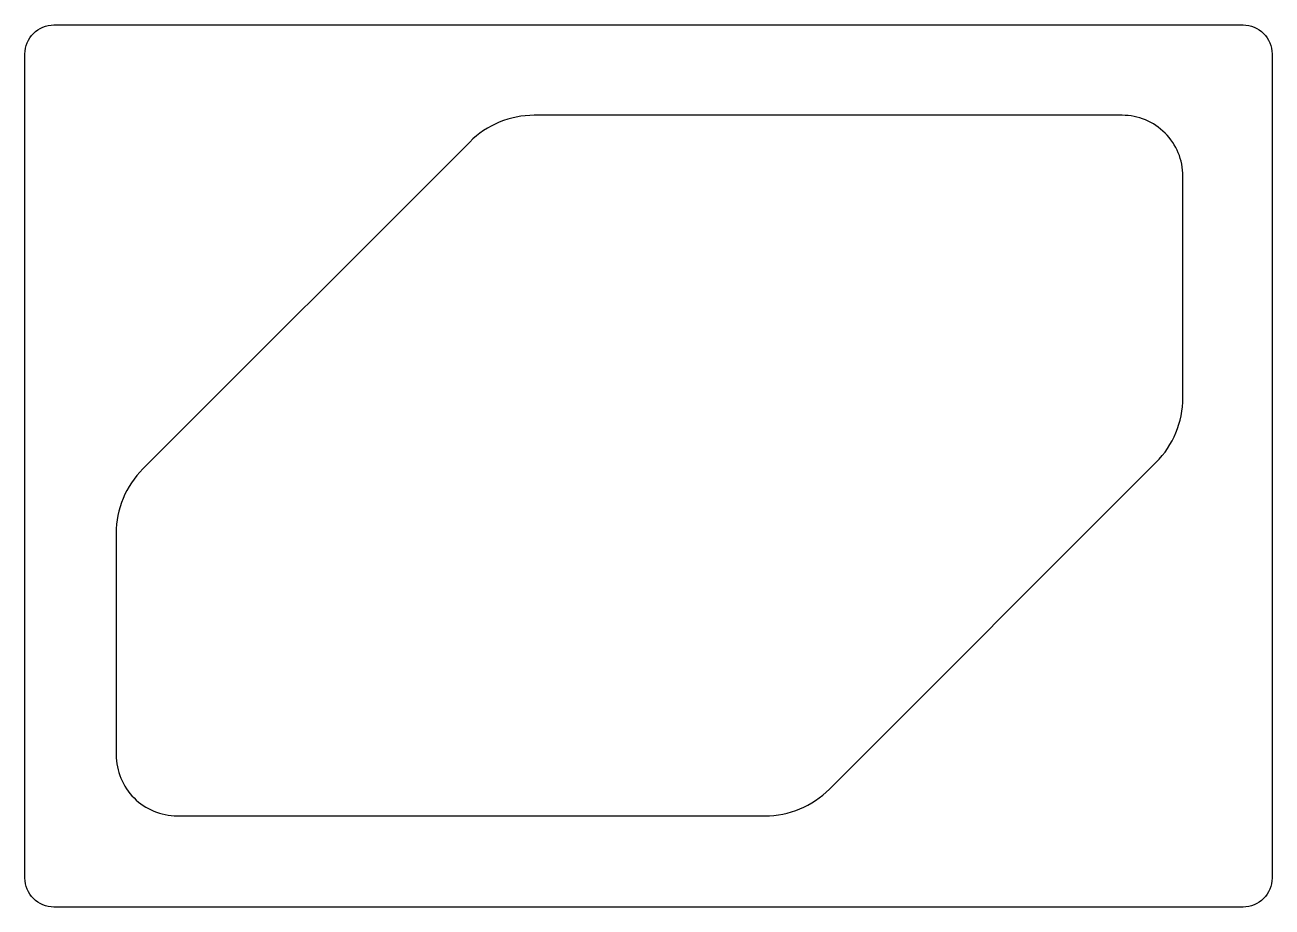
# Model space of a CAD drawing. Header units: millimetres. Extents: x -410 to 410, y -580 to 0.
import ezdxf

# ---------------------------------------------------------------- set-up
doc = ezdxf.new("R2010")
doc.units = ezdxf.units.MM
doc.layers.get('0').update_dxf_attribs({"linetype": 'CONTINUOUS'})

msp = doc.modelspace()

# ---------------------------------------------------------------- linework, layer by layer
for points in [[(390.95, 0, -0.414214), (410, -19.05), (410, -560.95, -0.414214), (390.95, -580), (-390.95, -580, -0.414214), (-410, -560.95), (-410, -19.05, -0.414214), (-390.95, 0)], [(-310, -520), (76.55, -520, 0.198912), (118.98, -502.43), (333.83, -287.57, 0.198912), (351.4, -245.15), (351.4, -99.4, 0.414214), (311.4, -59.4), (-75.15, -59.4, 0.198912), (-117.57, -76.97), (-332.43, -291.83, 0.198912), (-350, -334.25), (-350, -480, 0.414214)]]:
    msp.add_lwpolyline(points, format="xyb", close=True)

doc.saveas('drawing.dxf')
